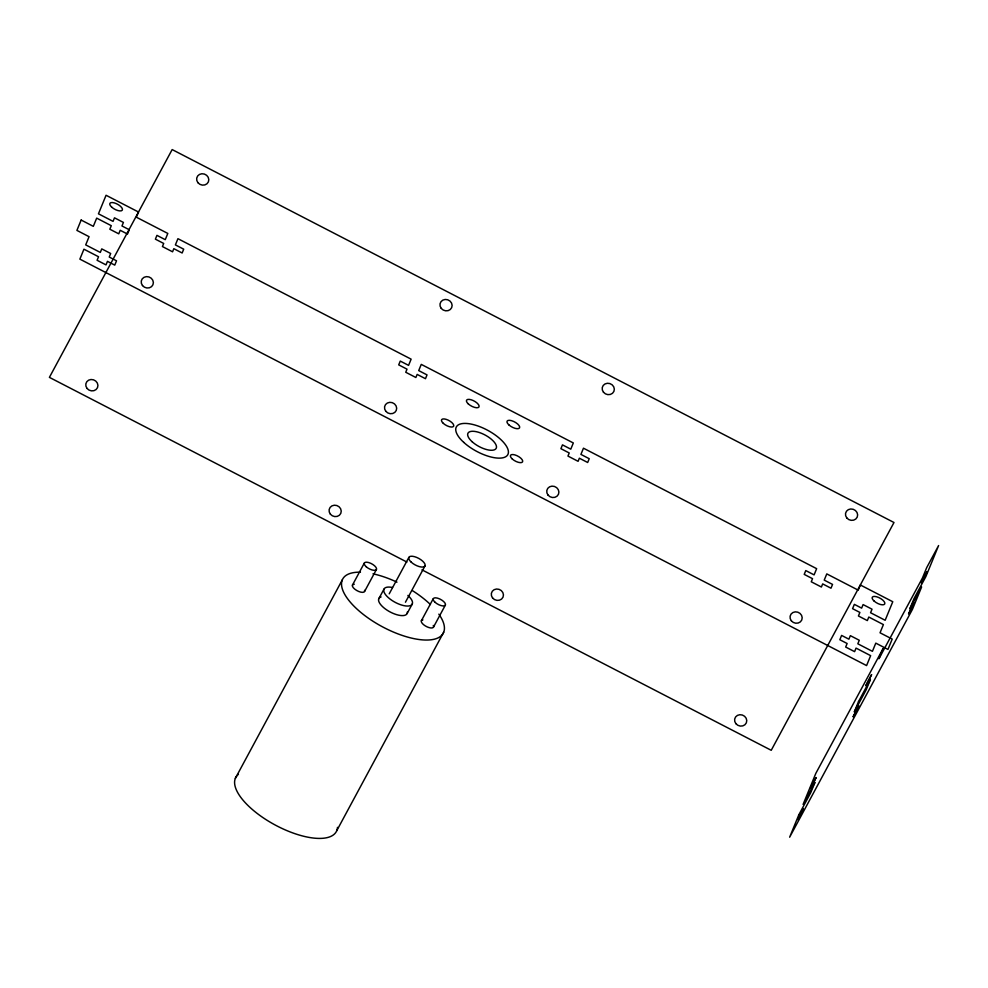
<?xml version="1.0" encoding="UTF-8"?>
<svg xmlns="http://www.w3.org/2000/svg" width="988" height="988" viewBox="0 0 988 988"><rect width="100%" height="100%" fill="white"/><g stroke="black" fill="none" stroke-linecap="round" stroke-linejoin="round"><path stroke-width="1.48" d="M853.15 716.683L858.819 705.741L853.175 716.695M235.366 778.322L342.28 579.919M352.42 585.155L364.3 563.111M364.584 591.442L376.465 569.397M378.787 598.777L383.924 589.231M389.223 593.837L408.822 557.467M405.438 602.223L425.038 565.84M407.167 613.449L412.317 603.89M421.357 620.773L433.238 598.728M433.522 627.059L445.403 605.014M336.747 830.698L443.661 632.295M406.895 562.061L49.4 377.367L172.159 149.571L893.992 522.504L771.233 750.3L421.962 569.841M337.488 827.364A57.094 23.206 28.3 0 1 275.405 825.128A57.094 23.206 28.3 0 1 238.404 774.333M438.857 614.153A57.094 23.206 28.3 0 1 419.48 639.569A57.094 23.206 28.3 0 1 350.876 602.841A57.094 23.206 28.3 0 1 360.459 572.188M373.007 573.806A57.094 23.206 28.3 0 1 396.966 582.142M412.391 590.602A57.094 23.206 28.3 0 1 430.435 604.533M407.883 595.443A15.993 6.496 28.3 0 1 407.229 606.052A15.993 6.496 28.3 0 1 385.777 594.974A15.993 6.496 28.3 0 1 392.532 587.514M407.365 611.992A15.993 6.496 28.3 0 1 388.988 611.337A15.993 6.496 28.3 0 1 381.096 596.925M433.287 625.441A6.854 2.791 28.3 0 1 430.373 627.899A6.854 2.791 28.3 0 1 422.568 623.724A6.854 2.791 28.3 0 1 422.901 619.871M364.572 590.342A6.854 2.791 28.3 0 1 356.594 590.416A6.854 2.791 28.3 0 1 354.272 584.229M797.711 819.509L803.368 808.616L797.711 819.509M810.444 788.449L816.125 777.568L810.469 788.375M865.896 685.573L871.552 674.681L865.896 685.573M908.59 613.758L914.258 602.865L908.59 613.758M921.335 582.698L926.991 571.805L921.335 582.698M81.152 220.052L76.903 230.402L89.068 236.688L85.709 244.888L100.307 252.422L101.764 248.89L110.681 253.496L109.236 257.041L116.535 260.807L114.756 265.117L107.457 261.351L106.012 264.883L97.096 260.276L98.541 256.744L83.943 249.198L79.867 259.128L866.587 665.579L870.65 655.649L856.053 648.116L854.608 651.648L845.679 647.041L847.136 643.509L839.837 639.73L841.603 635.42L848.902 639.187L850.359 635.655L859.276 640.261L857.831 643.793L872.429 651.339L875.788 643.139L887.953 649.425L892.201 639.075L880.036 632.789L883.395 624.589L868.798 617.043L867.341 620.588L858.424 615.981L859.881 612.437L852.57 608.67L854.348 604.36L861.647 608.126L863.092 604.582L872.021 609.201L870.564 612.733L885.162 620.279L892.769 601.729L860.326 584.97L858.214 590.145L826.783 573.904L824.227 580.117L832.551 584.414L830.994 588.206L822.671 583.908L821.399 587.02L811.259 581.784L812.531 578.672L804.22 574.386L805.776 570.582L814.1 574.88L816.644 568.668L583.463 448.194L580.919 454.406L589.231 458.704L587.675 462.495L579.363 458.21L578.091 461.31L567.952 456.073L569.224 452.973L560.912 448.676L562.468 444.872L570.78 449.17L573.324 442.957L421.259 364.387L418.714 370.599L427.026 374.897L425.47 378.7L417.158 374.403L415.874 377.502L405.747 372.266L407.019 369.166L398.707 364.868L400.264 361.077L408.575 365.362L411.119 359.15L177.939 238.688L175.395 244.901L183.706 249.186L182.15 252.99L173.839 248.692L172.567 251.804L162.427 246.555L163.699 243.456L155.388 239.158L156.944 235.366L165.255 239.664L167.812 233.44L136.381 217.212L138.505 212.025L106.062 195.266L98.454 213.816L113.052 221.361L114.497 217.829L123.426 222.436L121.969 225.968L129.267 229.747L127.501 234.057L120.203 230.29L118.758 233.823L109.829 229.216L111.286 225.684L96.688 218.138L93.317 226.338L81.152 220.052M798.847 814.767L789.647 837.194L912.418 609.411L921.619 586.971L909.738 609.016L913.974 598.654L925.855 576.621L938.6 545.549L926.719 567.594L922.471 577.955L878.912 658.786L883.161 648.424L815.841 773.345L803.096 804.405L814.976 782.36L810.728 792.722L798.847 814.767M858.535 701.529L854.287 711.891L866.167 689.846L870.416 679.485L858.535 701.529M111.669 207.122A7.077 2.878 28.3 0 0 122.29 210.16A7.077 2.878 28.3 0 0 114.349 202.911A7.077 2.878 28.3 0 0 111.669 207.122M874.059 601.013A7.077 2.878 28.3 0 0 884.68 604.051A7.077 2.878 28.3 0 0 876.726 596.789A7.077 2.878 28.3 0 0 874.059 601.013M468.337 403.944A7.077 2.878 28.3 0 0 478.958 406.982A7.077 2.878 28.3 0 0 471.017 399.732A7.077 2.878 28.3 0 0 468.337 403.944M508.894 424.902A7.077 2.878 28.3 0 0 519.515 427.94A7.077 2.878 28.3 0 0 511.562 420.678A7.077 2.878 28.3 0 0 508.894 424.902M791.314 620.773A6.163 5.632 22.3 0 0 801.762 620.007A6.163 5.632 22.3 0 0 795.254 611.856A6.163 5.632 22.3 0 0 791.314 620.773M548.007 495.062A6.163 5.632 22.3 0 0 558.455 494.309A6.163 5.632 22.3 0 0 551.946 486.145A6.163 5.632 22.3 0 0 548.007 495.062M603.446 392.187A6.163 5.632 22.3 0 0 613.894 391.433A6.163 5.632 22.3 0 0 607.385 383.27A6.163 5.632 22.3 0 0 603.446 392.187M846.753 517.897A6.163 5.632 22.3 0 0 857.201 517.144A6.163 5.632 22.3 0 0 850.705 508.981A6.163 5.632 22.3 0 0 846.753 517.897M197.921 182.681A6.163 5.632 22.3 0 0 208.369 181.916A6.163 5.632 22.3 0 0 201.861 173.752A6.163 5.632 22.3 0 0 197.921 182.681M441.241 308.38A6.163 5.632 22.3 0 0 451.689 307.626A6.163 5.632 22.3 0 0 445.18 299.463A6.163 5.632 22.3 0 0 441.241 308.38M385.789 411.255A6.163 5.632 22.3 0 0 396.237 410.502A6.163 5.632 22.3 0 0 389.741 402.338A6.163 5.632 22.3 0 0 385.789 411.255M142.482 285.544A6.163 5.632 22.3 0 0 152.93 284.791A6.163 5.632 22.3 0 0 146.422 276.628A6.163 5.632 22.3 0 0 142.482 285.544M411.218 562.16A9.139 3.717 28.3 0 0 424.926 566.075A9.139 3.717 28.3 0 0 414.664 556.713A9.139 3.717 28.3 0 0 411.218 562.16M435.041 602.26A6.854 2.791 28.3 0 0 445.316 605.199A6.854 2.791 28.3 0 0 437.622 598.172A6.854 2.791 28.3 0 0 435.041 602.26M366.091 566.643A6.854 2.791 28.3 0 0 376.379 569.582A6.854 2.791 28.3 0 0 368.685 562.555A6.854 2.791 28.3 0 0 366.091 566.643M512.253 458.975A6.854 2.791 28.3 0 0 522.541 461.902A6.854 2.791 28.3 0 0 514.847 454.888A6.854 2.791 28.3 0 0 512.253 458.975M472.066 441.673A15.993 6.496 28.3 0 0 496.062 448.527A15.993 6.496 28.3 0 0 478.106 432.139A15.993 6.496 28.3 0 0 472.066 441.673M443.316 423.358A6.854 2.791 28.3 0 0 453.603 426.285A6.854 2.791 28.3 0 0 445.909 419.27A6.854 2.791 28.3 0 0 443.316 423.358M463.78 442.414A29.232 11.881 28.3 0 0 507.634 454.937A29.232 11.881 28.3 0 0 474.808 424.988A29.232 11.881 28.3 0 0 463.78 442.414M735.875 723.648A6.163 5.632 22.3 0 0 746.323 722.883A6.163 5.632 22.3 0 0 739.814 714.719A6.163 5.632 22.3 0 0 735.875 723.648M492.567 597.938A6.163 5.632 22.3 0 0 503.016 597.172A6.163 5.632 22.3 0 0 496.507 589.021A6.163 5.632 22.3 0 0 492.567 597.938M330.35 514.131A6.163 5.632 22.3 0 0 340.798 513.377A6.163 5.632 22.3 0 0 334.29 505.214A6.163 5.632 22.3 0 0 330.35 514.131M87.043 388.42A6.163 5.632 22.3 0 0 97.491 387.666A6.163 5.632 22.3 0 0 90.982 379.503A6.163 5.632 22.3 0 0 87.043 388.42"/></g></svg>
